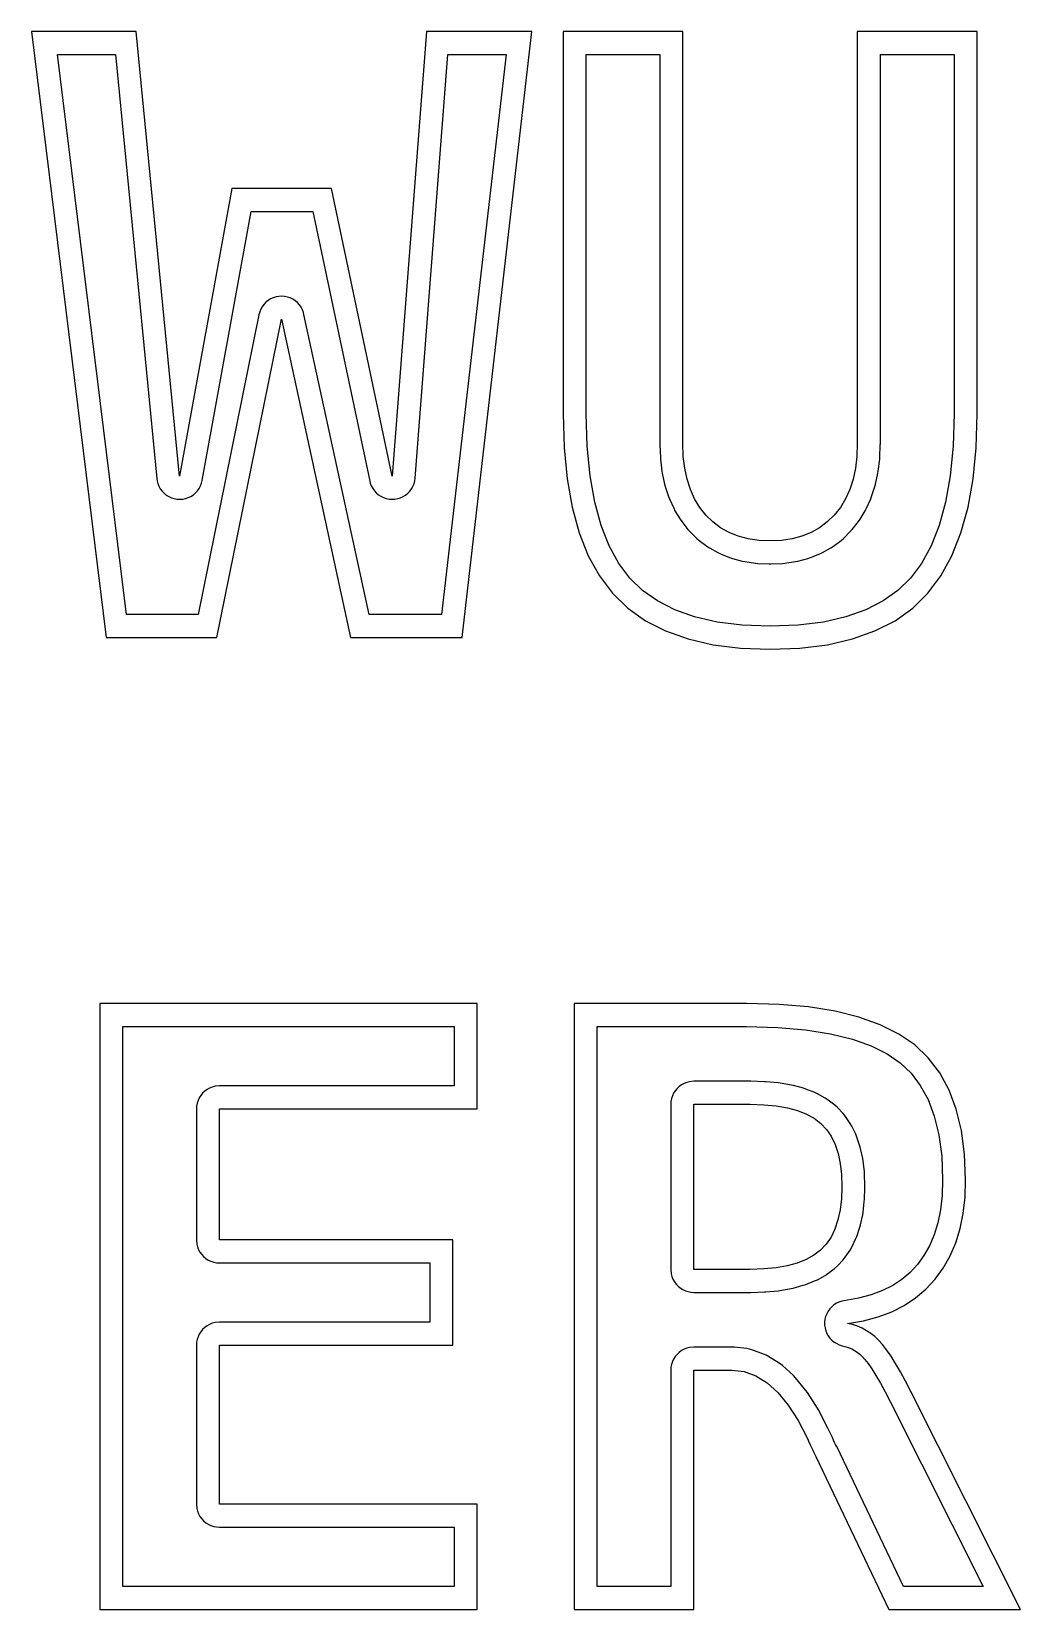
# Model space of a CAD drawing. Header units: metres. Extents: x -26.5 to 25.9, y -16.9 to 17.4.
# Drawn here: x -26.54 to -5.05, y -16.92 to 17.36 of the extents above; entities that cross this region are included whole.
import ezdxf

# ---------------------------------------------------------------- set-up
doc = ezdxf.new("R2010")
doc.units = ezdxf.units.M

msp = doc.modelspace()

# ---------------------------------------------------------------- linework, layer by layer
for p, q in [((-24.2644, 17.3613), (-26.5389, 17.3613)), ((-26.5389, 17.3613), (-24.9168, 4.19907)), ((-23.3212, 7.69919), (-24.2644, 17.3613)), ((-17.9612, 17.3613), (-18.7019, 7.69919)), ((-15.6692, 17.3613), (-17.9612, 17.3613)), ((-17.1855, 4.19907), (-15.6692, 17.3613)), ((-12.3882, 17.3613), (-14.9889, 17.3613)), ((-14.9889, 17.3613), (-14.9889, 9.05548)), ((-12.3882, 8.40302), (-12.3882, 17.3613)), ((-5.99693, 17.3613), (-8.59758, 17.3613)), ((-8.59758, 17.3613), (-8.59758, 8.40302)), ((-5.99693, 9.05548), (-5.99693, 17.3613)), ((-24.4746, 4.69907), (-25.9735, 16.8613)), ((-25.9735, 16.8613), (-24.718, 16.8613)), ((-24.718, 16.8613), (-23.8188, 7.6506)), ((-18.2033, 7.66098), (-17.4981, 16.8613)), ((-16.2301, 16.8613), (-17.6312, 4.69907)), ((-17.4981, 16.8613), (-16.2301, 16.8613)), ((-14.4889, 9.06314), (-14.4889, 16.8613)), ((-14.4889, 16.8613), (-12.8882, 16.8613)), ((-12.8882, 16.8613), (-12.8882, 8.40302)), ((-8.09758, 8.40302), (-8.09758, 16.8613)), ((-8.09758, 16.8613), (-6.49693, 16.8613)), ((-6.49693, 16.8613), (-6.49693, 9.06305)), ((-22.184, 13.9501), (-23.3212, 7.69919)), ((-20.0242, 13.9501), (-22.184, 13.9501)), ((-18.7019, 7.69919), (-20.0242, 13.9501)), ((-22.8292, 7.6097), (-21.7668, 13.4501)), ((-21.7668, 13.4501), (-20.4295, 13.4501)), ((-20.4295, 13.4501), (-19.191, 7.5957)), ((-21.5583, 11.3293), (-21.5821, 11.2712)), ((-21.5275, 11.384), (-21.5583, 11.3293)), ((-21.4899, 11.4343), (-21.5275, 11.384)), ((-21.4464, 11.4796), (-21.4899, 11.4343)), ((-21.3976, 11.519), (-21.4464, 11.4796)), ((-21.3442, 11.5521), (-21.3976, 11.519)), ((-21.2871, 11.5782), (-21.3442, 11.5521)), ((-21.2271, 11.5969), (-21.2871, 11.5782)), ((-21.1653, 11.6079), (-21.2271, 11.5969)), ((-21.1026, 11.6111), (-21.1653, 11.6079)), ((-21.04, 11.6065), (-21.1026, 11.6111)), ((-20.9785, 11.594), (-21.04, 11.6065)), ((-20.919, 11.5739), (-20.9785, 11.594)), ((-20.8625, 11.5465), (-20.919, 11.5739)), ((-20.8098, 11.5122), (-20.8625, 11.5465)), ((-20.7619, 11.4716), (-20.8098, 11.5122)), ((-20.7195, 11.4254), (-20.7619, 11.4716)), ((-20.6832, 11.3742), (-20.7195, 11.4254)), ((-20.6536, 11.3188), (-20.6832, 11.3742)), ((-20.6311, 11.2601), (-20.6536, 11.3188)), ((-21.5984, 11.2105), (-22.919, 4.69907)), ((-22.5102, 4.19907), (-21.1084, 11.1112)), ((-21.5821, 11.2712), (-21.5984, 11.2105)), ((-21.1084, 11.1112), (-19.6098, 4.19907)), ((-20.6198, 11.2171), (-20.6311, 11.2601)), ((-19.2066, 4.69907), (-20.6198, 11.2171)), ((-14.9889, 9.05548), (-14.967, 8.31946)), ((-14.4677, 8.35092), (-14.4889, 9.06314)), ((-6.49693, 9.06305), (-6.51801, 8.35078)), ((-6.01871, 8.31946), (-5.99693, 9.05548)), ((-14.967, 8.31946), (-14.9015, 7.64319)), ((-14.4057, 7.71109), (-14.4677, 8.35092)), ((-12.8882, 8.40302), (-12.8879, 8.38428)), ((-12.8879, 8.38428), (-12.8776, 8.11086)), ((-12.378, 8.12959), (-12.3882, 8.40302)), ((-8.59758, 8.40302), (-8.60783, 8.12959)), ((-8.10818, 8.11086), (-8.09793, 8.38428)), ((-8.09793, 8.38428), (-8.09758, 8.40302)), ((-6.51801, 8.35078), (-6.5798, 7.71085)), ((-6.08401, 7.64319), (-6.01871, 8.31946)), ((-12.8776, 8.11086), (-12.8744, 8.06993)), ((-12.8744, 8.06993), (-12.8437, 7.81398)), ((-12.3472, 7.87364), (-12.378, 8.12959)), ((-8.60783, 8.12959), (-8.63861, 7.87364)), ((-8.14218, 7.81395), (-8.1114, 8.0699)), ((-8.1114, 8.0699), (-8.10818, 8.11086)), ((-23.8188, 7.6506), (-23.8115, 7.6013)), ((-23.8115, 7.6013), (-23.7953, 7.54062)), ((-22.8669, 7.49017), (-22.8443, 7.54875)), ((-22.8443, 7.54875), (-22.8292, 7.6097)), ((-19.191, 7.5957), (-19.1795, 7.55119)), ((-19.1795, 7.55119), (-19.1571, 7.49251)), ((-18.2285, 7.53819), (-18.212, 7.59879)), ((-18.212, 7.59879), (-18.2033, 7.66098)), ((-14.9015, 7.64319), (-14.7922, 7.02666)), ((-14.3039, 7.13683), (-14.4057, 7.71109)), ((-12.8437, 7.81398), (-12.8361, 7.76857)), ((-12.8361, 7.76857), (-12.7848, 7.53006)), ((-12.296, 7.63513), (-12.3472, 7.87364)), ((-12.2242, 7.41408), (-12.296, 7.63513)), ((-8.6899, 7.63513), (-8.76169, 7.41408)), ((-8.63861, 7.87364), (-8.6899, 7.63513)), ((-8.20107, 7.53003), (-8.14978, 7.76854)), ((-8.14978, 7.76854), (-8.14218, 7.81395)), ((-6.5798, 7.71085), (-6.68124, 7.13629)), ((-6.19287, 7.02666), (-6.08401, 7.64319)), ((-23.7953, 7.54062), (-23.7717, 7.48244)), ((-23.7717, 7.48244), (-23.741, 7.42767)), ((-23.741, 7.42767), (-23.7037, 7.3772)), ((-23.7037, 7.3772), (-23.6603, 7.33179)), ((-23.6603, 7.33179), (-23.6116, 7.29218)), ((-23.6116, 7.29218), (-23.5583, 7.25899)), ((-23.5583, 7.25899), (-23.5012, 7.23274)), ((-23.5012, 7.23274), (-23.4413, 7.21385)), ((-23.4413, 7.21385), (-23.3796, 7.20261)), ((-23.3796, 7.20261), (-23.3169, 7.1992)), ((-23.3169, 7.1992), (-23.2542, 7.20369)), ((-23.2542, 7.20369), (-23.1927, 7.21597)), ((-23.1927, 7.21597), (-23.1331, 7.23589)), ((-23.1331, 7.23589), (-23.0765, 7.26311)), ((-23.0765, 7.26311), (-23.0238, 7.29721)), ((-23.0238, 7.29721), (-22.9758, 7.33765)), ((-22.9758, 7.33765), (-22.9332, 7.38379)), ((-22.9332, 7.38379), (-22.8967, 7.43489)), ((-22.8967, 7.43489), (-22.8669, 7.49017)), ((-19.1571, 7.49251), (-19.1276, 7.43707)), ((-19.1276, 7.43707), (-19.0914, 7.38577)), ((-19.0914, 7.38577), (-19.0491, 7.33942)), ((-19.0491, 7.33942), (-19.0013, 7.29874)), ((-19.0013, 7.29874), (-18.9487, 7.26437)), ((-18.9487, 7.26437), (-18.8923, 7.23686)), ((-18.8923, 7.23686), (-18.8328, 7.21664)), ((-18.8328, 7.21664), (-18.7713, 7.20404)), ((-18.7713, 7.20404), (-18.7087, 7.19923)), ((-18.7087, 7.19923), (-18.646, 7.20232)), ((-18.646, 7.20232), (-18.5842, 7.21324)), ((-18.5842, 7.21324), (-18.5242, 7.23183)), ((-18.5242, 7.23183), (-18.467, 7.25778)), ((-18.467, 7.25778), (-18.4135, 7.2907)), ((-18.4135, 7.2907), (-18.3646, 7.33006)), ((-18.3646, 7.33006), (-18.321, 7.37524)), ((-18.321, 7.37524), (-18.2834, 7.42552)), ((-18.2834, 7.42552), (-18.2524, 7.48013)), ((-18.2524, 7.48013), (-18.2285, 7.53819)), ((-12.7848, 7.53006), (-12.7715, 7.48071)), ((-12.7715, 7.48071), (-12.6997, 7.25966)), ((-12.6997, 7.25966), (-12.6796, 7.20766)), ((-12.6796, 7.20766), (-12.5873, 7.00406)), ((-12.1319, 7.21048), (-12.2242, 7.41408)), ((-12.0191, 7.02432), (-12.1319, 7.21048)), ((-8.854, 7.21048), (-8.96683, 7.02432)), ((-8.76169, 7.41408), (-8.854, 7.21048)), ((-8.39862, 7.004), (-8.3063, 7.2076)), ((-8.3063, 7.2076), (-8.28613, 7.25963)), ((-8.28613, 7.25963), (-8.21434, 7.48068)), ((-8.21434, 7.48068), (-8.20107, 7.53003)), ((-14.7922, 7.02666), (-14.6392, 6.46986)), ((-14.1642, 6.62862), (-14.3039, 7.13683)), ((-12.5873, 7.00406), (-12.5595, 6.95139)), ((-12.5595, 6.95139), (-12.4467, 6.76523)), ((-11.8858, 6.85562), (-12.0191, 7.02432)), ((-8.96683, 7.02432), (-9.10016, 6.85562)), ((-8.53923, 6.76517), (-8.42641, 6.95132)), ((-8.42641, 6.95132), (-8.39862, 7.004)), ((-6.68124, 7.13629), (-6.82036, 6.62807)), ((-6.34528, 6.46986), (-6.19287, 7.02666)), ((-13.9891, 6.18608), (-14.1642, 6.62862)), ((-12.4467, 6.76523), (-12.4114, 6.71434)), ((-12.4114, 6.71434), (-12.2781, 6.54564)), ((-12.2781, 6.54564), (-12.2359, 6.4986)), ((-11.7343, 6.70708), (-11.8858, 6.85562)), ((-11.567, 6.58138), (-11.7343, 6.70708)), ((-11.3838, 6.47853), (-11.567, 6.58138)), ((-9.41893, 6.58138), (-9.60207, 6.47853)), ((-9.25163, 6.70708), (-9.41893, 6.58138)), ((-9.10016, 6.85562), (-9.25163, 6.70708)), ((-8.75008, 6.49863), (-8.70789, 6.54559)), ((-8.70789, 6.54559), (-8.57455, 6.71429)), ((-8.57455, 6.71429), (-8.53923, 6.76517)), ((-6.82036, 6.62807), (-6.99484, 6.18546)), ((-14.6392, 6.46986), (-14.4424, 5.97282)), ((-13.781, 5.80768), (-13.9891, 6.18608)), ((-12.2359, 6.4986), (-12.0844, 6.35005)), ((-12.0844, 6.35005), (-12.0346, 6.3073)), ((-12.0346, 6.3073), (-11.8672, 6.18159)), ((-11.8672, 6.18159), (-11.8118, 6.1454)), ((-11.1848, 6.39854), (-11.3838, 6.47853)), ((-10.97, 6.34142), (-11.1848, 6.39854)), ((-10.7393, 6.30714), (-10.97, 6.34142)), ((-10.4929, 6.29572), (-10.7393, 6.30714)), ((-10.2464, 6.30714), (-10.4929, 6.29572)), ((-10.0158, 6.34142), (-10.2464, 6.30714)), ((-9.80101, 6.39854), (-10.0158, 6.34142)), ((-9.60207, 6.47853), (-9.80101, 6.39854)), ((-9.1741, 6.14542), (-9.11858, 6.18164)), ((-9.11858, 6.18164), (-8.95128, 6.30734)), ((-8.95128, 6.30734), (-8.90155, 6.35008)), ((-8.90155, 6.35008), (-8.75008, 6.49863)), ((-6.99484, 6.18546), (-7.20213, 5.80693)), ((-6.54121, 5.97282), (-6.34528, 6.46986)), ((-14.4424, 5.97282), (-14.202, 5.53552)), ((-11.8118, 6.1454), (-11.6286, 6.04256)), ((-11.6286, 6.04256), (-11.5703, 6.0146)), ((-11.5703, 6.0146), (-11.3713, 5.93462)), ((-11.3713, 5.93462), (-11.3133, 5.91534)), ((-11.3133, 5.91534), (-11.0985, 5.85822)), ((-11.0985, 5.85822), (-11.0435, 5.84685)), ((-11.0435, 5.84685), (-10.8128, 5.81258)), ((-10.1729, 5.81258), (-9.94229, 5.84685)), ((-9.94229, 5.84685), (-9.88727, 5.85822)), ((-9.88727, 5.85822), (-9.67249, 5.91534)), ((-9.67249, 5.91534), (-9.61449, 5.93463)), ((-9.61449, 5.93463), (-9.41554, 6.01462)), ((-9.41554, 6.01462), (-9.35724, 6.04257)), ((-9.35724, 6.04257), (-9.1741, 6.14542)), ((-6.78069, 5.53552), (-6.54121, 5.97282)), ((-14.202, 5.53552), (-13.9178, 5.15794)), ((-13.5416, 5.48953), (-13.781, 5.80768)), ((-13.2647, 5.22049), (-13.5416, 5.48953)), ((-10.8128, 5.81258), (-10.7625, 5.80768)), ((-10.7625, 5.80768), (-10.516, 5.79625)), ((-10.516, 5.79625), (-10.4697, 5.79625)), ((-10.4697, 5.79625), (-10.2233, 5.80768)), ((-10.2233, 5.80768), (-10.1729, 5.81258)), ((-7.44054, 5.48886), (-7.71617, 5.22021)), ((-7.20213, 5.80693), (-7.44054, 5.48886)), ((-7.06371, 5.15794), (-6.78069, 5.53552)), ((-13.9178, 5.15794), (-13.5856, 4.83513)), ((-12.9411, 4.99062), (-13.2647, 5.22049)), ((-7.71617, 5.22021), (-8.03912, 4.99054)), ((-7.39491, 4.83513), (-7.06371, 5.15794)), ((-13.5856, 4.83513), (-13.2011, 4.56197)), ((-12.5657, 4.79858), (-12.9411, 4.99062)), ((-8.03912, 4.99054), (-8.41429, 4.79868)), ((-7.77902, 4.56197), (-7.39491, 4.83513)), ((-22.919, 4.69907), (-24.4746, 4.69907)), ((-17.6312, 4.69907), (-19.2066, 4.69907)), ((-13.2011, 4.56197), (-12.7642, 4.33847)), ((-12.1348, 4.64549), (-12.5657, 4.79858)), ((-11.6461, 4.53346), (-12.1348, 4.64549)), ((-11.0986, 4.4648), (-11.6461, 4.53346)), ((-10.4929, 4.44151), (-11.0986, 4.4648)), ((-9.8851, 4.4648), (-10.4929, 4.44151)), ((-9.33566, 4.53351), (-9.8851, 4.4648)), ((-8.84579, 4.64557), (-9.33566, 4.53351)), ((-8.41429, 4.79868), (-8.84579, 4.64557)), ((-8.21602, 4.33847), (-7.77902, 4.56197)), ((-24.9168, 4.19907), (-22.5102, 4.19907)), ((-19.6098, 4.19907), (-17.1855, 4.19907)), ((-12.7642, 4.33847), (-12.2749, 4.16464)), ((-12.2749, 4.16464), (-11.7333, 4.04048)), ((-9.2487, 4.04048), (-8.70592, 4.16464)), ((-8.70592, 4.16464), (-8.21602, 4.33847)), ((-11.7333, 4.04048), (-11.1393, 3.96599)), ((-11.1393, 3.96599), (-10.493, 3.94115)), ((-10.493, 3.94115), (-9.84439, 3.96599)), ((-9.84439, 3.96599), (-9.2487, 4.04048)), ((-16.8594, -3.75652), (-25.0578, -3.75652)), ((-25.0578, -3.75652), (-25.0578, -16.9187)), ((-16.8594, -6.04453), (-16.8594, -3.75652)), ((-10.9954, -3.75652), (-14.7509, -3.75652)), ((-14.7509, -3.75652), (-14.7509, -16.9187)), ((-10.2993, -3.77487), (-10.9954, -3.75652)), ((-9.66158, -3.82993), (-10.2993, -3.77487)), ((-9.08237, -3.92171), (-9.66158, -3.82993)), ((-8.56161, -4.05019), (-9.08237, -3.92171)), ((-8.09935, -4.21536), (-8.56161, -4.05019)), ((-24.5578, -16.4187), (-24.5578, -4.25652)), ((-24.5578, -4.25652), (-17.3594, -4.25652)), ((-17.3594, -4.25652), (-17.3594, -5.54453)), ((-14.2509, -16.4187), (-14.2509, -4.25652)), ((-14.2509, -4.25652), (-11.0023, -4.25652)), ((-11.0023, -4.25652), (-10.3274, -4.27431)), ((-10.3274, -4.27431), (-9.72214, -4.32657)), ((-9.72214, -4.32657), (-9.18159, -4.41222)), ((-9.18159, -4.41222), (-8.70596, -4.52956)), ((-7.69556, -4.41725), (-8.09935, -4.21536)), ((-7.35023, -4.65585), (-7.69556, -4.41725)), ((-8.70596, -4.52956), (-8.29604, -4.67604)), ((-8.29604, -4.67604), (-7.95073, -4.84868)), ((-7.05669, -4.93584), (-7.35023, -4.65585)), ((-7.95073, -4.84868), (-7.66684, -5.04485)), ((-7.66684, -5.04485), (-7.43039, -5.27037)), ((-6.8083, -5.26189), (-7.05669, -4.93584)), ((-12.3047, -5.46915), (-12.3631, -5.49226)), ((-12.2439, -5.45352), (-12.3047, -5.46915)), ((-12.1502, -5.44467), (-12.2439, -5.45352)), ((-10.9248, -5.44467), (-12.1502, -5.44467)), ((-10.9105, -5.44487), (-10.9248, -5.44467)), ((-10.6158, -5.45332), (-10.9105, -5.44487)), ((-10.5833, -5.45532), (-10.6158, -5.45332)), ((-10.3138, -5.48068), (-10.5833, -5.45532)), ((-10.2754, -5.48581), (-10.3138, -5.48068)), ((-7.43039, -5.27037), (-7.22897, -5.53477)), ((-6.60509, -5.63397), (-6.8083, -5.26189)), ((-22.8955, -5.80365), (-22.9222, -5.86046)), ((-22.8618, -5.75063), (-22.8955, -5.80365)), ((-22.8218, -5.70226), (-22.8618, -5.75063)), ((-22.776, -5.65927), (-22.8218, -5.70226)), ((-22.7252, -5.62236), (-22.776, -5.65927)), ((-22.6702, -5.59212), (-22.7252, -5.62236)), ((-22.6118, -5.569), (-22.6702, -5.59212)), ((-22.551, -5.55338), (-22.6118, -5.569)), ((-22.4573, -5.54453), (-22.551, -5.55338)), ((-17.3594, -5.54453), (-22.4573, -5.54453)), ((-12.6345, -5.82033), (-12.6463, -5.882)), ((-12.6151, -5.7606), (-12.6345, -5.82033)), ((-12.5884, -5.7038), (-12.6151, -5.7606)), ((-12.5547, -5.65077), (-12.5884, -5.7038)), ((-12.5147, -5.6024), (-12.5547, -5.65077)), ((-12.4689, -5.55942), (-12.5147, -5.6024)), ((-12.4181, -5.52251), (-12.4689, -5.55942)), ((-12.3631, -5.49226), (-12.4181, -5.52251)), ((-10.0311, -5.52808), (-10.2754, -5.48581)), ((-9.98598, -5.53804), (-10.0311, -5.52808)), ((-9.76686, -5.59721), (-9.98598, -5.53804)), ((-9.71465, -5.61444), (-9.76686, -5.59721)), ((-9.52071, -5.69051), (-9.71465, -5.61444)), ((-9.46196, -5.71808), (-9.52071, -5.69051)), ((-9.29321, -5.81107), (-9.46196, -5.71808)), ((-9.23062, -5.85193), (-9.29321, -5.81107)), ((-7.22897, -5.53477), (-7.06052, -5.84322)), ((-6.44702, -6.05214), (-6.60509, -5.63397)), ((-22.9534, -5.98186), (-22.9573, -6.04453)), ((-22.9573, -6.04453), (-22.9573, -8.88995)), ((-22.9416, -5.92018), (-22.9534, -5.98186)), ((-22.9222, -5.86046), (-22.9416, -5.92018)), ((-22.4573, -8.88995), (-22.4573, -6.04453)), ((-22.4573, -6.04453), (-16.8594, -6.04453)), ((-12.6463, -5.882), (-12.6502, -5.94467)), ((-12.6502, -5.94467), (-12.6502, -9.53059)), ((-12.1502, -9.53059), (-12.1502, -5.94467)), ((-12.1502, -5.94467), (-10.9248, -5.94467)), ((-10.9248, -5.94467), (-10.6302, -5.95312)), ((-10.6302, -5.95312), (-10.3607, -5.97849)), ((-10.3607, -5.97849), (-10.1163, -6.02075)), ((-10.1163, -6.02075), (-9.89722, -6.07993)), ((-9.89722, -6.07993), (-9.70328, -6.15599)), ((-9.70328, -6.15599), (-9.53453, -6.24898)), ((-9.08707, -5.96181), (-9.23062, -5.85193)), ((-9.02655, -6.01651), (-9.08707, -5.96181)), ((-8.90494, -6.14597), (-9.02655, -6.01651)), ((-8.85556, -6.20767), (-8.90494, -6.14597)), ((-7.06052, -5.84322), (-6.92561, -6.2001)), ((-6.33412, -6.51634), (-6.44702, -6.05214)), ((-9.53453, -6.24898), (-9.39098, -6.35886)), ((-9.39098, -6.35886), (-9.26936, -6.48831)), ((-9.26936, -6.48831), (-9.16646, -6.64005)), ((-8.75266, -6.35941), (-8.85556, -6.20767)), ((-8.71637, -6.4223), (-8.75266, -6.35941)), ((-8.63217, -6.59634), (-8.71637, -6.4223)), ((-6.92561, -6.2001), (-6.82626, -6.60861)), ((-9.16646, -6.64005), (-9.08226, -6.81409)), ((-9.08226, -6.81409), (-9.01678, -7.01042)), ((-8.60794, -6.65591), (-8.63217, -6.59634)), ((-8.54247, -6.85225), (-8.60794, -6.65591)), ((-8.52785, -6.90584), (-8.54247, -6.85225)), ((-6.82626, -6.60861), (-6.76505, -7.06973)), ((-6.26639, -7.02661), (-6.33412, -6.51634)), ((-9.01678, -7.01042), (-8.97002, -7.22906)), ((-8.48108, -7.12448), (-8.52785, -6.90584)), ((-8.47337, -7.17119), (-8.48108, -7.12448)), ((-8.4453, -7.41211), (-8.47337, -7.17119)), ((-6.76505, -7.06973), (-6.74417, -7.58412)), ((-6.2438, -7.58293), (-6.26639, -7.02661)), ((-8.97002, -7.22906), (-8.94194, -7.46999)), ((-8.94194, -7.46999), (-8.93259, -7.73322)), ((-8.44226, -7.45222), (-8.4453, -7.41211)), ((-8.43291, -7.71545), (-8.44226, -7.45222)), ((-8.93259, -7.73322), (-8.94203, -7.99654)), ((-8.44235, -8.01447), (-8.43291, -7.75114)), ((-8.43291, -7.75114), (-8.43291, -7.71545)), ((-6.74417, -7.58412), (-6.75627, -7.92212)), ((-6.25729, -7.95956), (-6.2438, -7.58293)), ((-8.94203, -7.99654), (-8.97037, -8.23775)), ((-8.47379, -8.29608), (-8.44545, -8.05487)), ((-8.44545, -8.05487), (-8.44235, -8.01447)), ((-6.75627, -7.92212), (-6.79207, -8.23506)), ((-6.29778, -8.31351), (-6.25729, -7.95956)), ((-9.01759, -8.45685), (-9.08371, -8.65382)), ((-8.97037, -8.23775), (-9.01759, -8.45685)), ((-8.54358, -8.61595), (-8.52882, -8.56219)), ((-8.52882, -8.56219), (-8.4816, -8.34309)), ((-8.4816, -8.34309), (-8.47379, -8.29608)), ((-6.85042, -8.52151), (-6.93013, -8.78197)), ((-6.79207, -8.23506), (-6.85042, -8.52151)), ((-6.36525, -8.64478), (-6.29778, -8.31351)), ((-22.9573, -8.88995), (-22.9485, -8.98364)), ((-17.3883, -8.88995), (-22.4573, -8.88995)), ((-17.3883, -11.1779), (-17.3883, -8.88995)), ((-9.16872, -8.8287), (-9.27261, -8.98148)), ((-9.08371, -8.65382), (-9.16872, -8.8287)), ((-8.71902, -9.04729), (-8.63402, -8.87241)), ((-8.63402, -8.87241), (-8.6097, -8.81293)), ((-8.6097, -8.81293), (-8.54358, -8.61595)), ((-6.93013, -8.78197), (-7.03043, -9.0181)), ((-6.4597, -8.95338), (-6.36525, -8.64478)), ((-22.9485, -8.98364), (-22.9328, -9.04446)), ((-22.9328, -9.04446), (-22.9097, -9.10284)), ((-22.9097, -9.10284), (-22.8795, -9.15787)), ((-22.8795, -9.15787), (-22.8426, -9.20866)), ((-22.8426, -9.20866), (-22.7996, -9.25444)), ((-22.7996, -9.25444), (-22.7512, -9.29446)), ((-9.53995, -9.22314), (-9.70914, -9.31709)), ((-9.39539, -9.11212), (-9.53995, -9.22314)), ((-9.27261, -8.98148), (-9.39539, -9.11212)), ((-8.85916, -9.26265), (-8.75526, -9.10988)), ((-8.75526, -9.10988), (-8.71902, -9.04729)), ((-7.1508, -9.23163), (-7.29144, -9.42451)), ((-7.03043, -9.0181), (-7.1508, -9.23163)), ((-6.72957, -9.50256), (-6.58115, -9.2393)), ((-6.58115, -9.2393), (-6.4597, -8.95338)), ((-22.7512, -9.29446), (-22.6982, -9.32811)), ((-22.6982, -9.32811), (-22.6414, -9.35484)), ((-22.6414, -9.35484), (-22.5816, -9.37425)), ((-22.5816, -9.37425), (-22.52, -9.38602)), ((-22.52, -9.38602), (-22.4573, -9.38995)), ((-22.4573, -9.38995), (-17.8883, -9.38995)), ((-17.8883, -9.38995), (-17.8883, -10.6779)), ((-12.6502, -9.53059), (-12.6414, -9.62428)), ((-10.9248, -9.53059), (-12.1502, -9.53059)), ((-10.6324, -9.52206), (-10.9248, -9.53059)), ((-10.3646, -9.49643), (-10.6324, -9.52206)), ((-10.1215, -9.45374), (-10.3646, -9.49643)), ((-9.90298, -9.39395), (-10.1215, -9.45374)), ((-9.70914, -9.31709), (-9.90298, -9.39395)), ((-9.2354, -9.61969), (-9.09084, -9.50867)), ((-9.09084, -9.50867), (-9.03102, -9.45453)), ((-9.03102, -9.45453), (-8.90825, -9.32388)), ((-8.90825, -9.32388), (-8.85916, -9.26265)), ((-7.45157, -9.59683), (-7.63031, -9.74794)), ((-7.29144, -9.42451), (-7.45157, -9.59683)), ((-6.90498, -9.74315), (-6.72957, -9.50256)), ((-12.6414, -9.62428), (-12.6257, -9.6851)), ((-12.6257, -9.6851), (-12.6026, -9.74348)), ((-12.6026, -9.74348), (-12.5724, -9.79851)), ((-12.5724, -9.79851), (-12.5355, -9.8493)), ((-12.5355, -9.8493), (-12.4925, -9.89508)), ((-12.4925, -9.89508), (-12.4441, -9.9351)), ((-12.4441, -9.9351), (-12.3911, -9.96875)), ((-10.035, -9.9462), (-9.98952, -9.936)), ((-9.98952, -9.936), (-9.77103, -9.87622)), ((-9.77103, -9.87622), (-9.7187, -9.85875)), ((-9.7187, -9.85875), (-9.52486, -9.78189)), ((-9.52486, -9.78189), (-9.4664, -9.75423)), ((-9.4664, -9.75423), (-9.29721, -9.66028)), ((-9.29721, -9.66028), (-9.2354, -9.61969)), ((-7.82947, -9.87914), (-8.05168, -9.99129)), ((-7.63031, -9.74794), (-7.82947, -9.87914)), ((-7.10576, -9.95923), (-6.90498, -9.74315)), ((-12.3911, -9.96875), (-12.3343, -9.99548)), ((-12.3343, -9.99548), (-12.2746, -10.0149)), ((-12.2746, -10.0149), (-12.2129, -10.0267)), ((-12.2129, -10.0267), (-12.1502, -10.0306)), ((-12.1502, -10.0306), (-10.9248, -10.0306)), ((-10.9248, -10.0306), (-10.9103, -10.0304)), ((-10.9103, -10.0304), (-10.6178, -10.0219)), ((-10.6178, -10.0219), (-10.5848, -10.0198)), ((-10.5848, -10.0198), (-10.317, -9.99416)), ((-10.317, -9.99416), (-10.2782, -9.98889)), ((-10.2782, -9.98889), (-10.035, -9.9462)), ((-9.05373, -10.268), (-9.10646, -10.3021)), ((-8.99715, -10.2408), (-9.05373, -10.268)), ((-8.93761, -10.2209), (-8.99715, -10.2408)), ((-8.89305, -10.2112), (-8.93761, -10.2209)), ((-8.57207, -10.1565), (-8.89305, -10.2112)), ((-8.29871, -10.084), (-8.57207, -10.1565)), ((-8.05168, -9.99129), (-8.29871, -10.084)), ((-7.57855, -10.3126), (-7.33029, -10.149)), ((-7.33029, -10.149), (-7.10576, -9.95923)), ((-9.30103, -10.6146), (-9.30836, -10.677)), ((-9.28593, -10.5537), (-9.30103, -10.6146)), ((-9.26332, -10.4951), (-9.28593, -10.5537)), ((-9.23355, -10.4398), (-9.26332, -10.4951)), ((-9.19708, -10.3887), (-9.23355, -10.4398)), ((-9.1545, -10.3426), (-9.19708, -10.3887)), ((-9.10646, -10.3021), (-9.1545, -10.3426)), ((-8.46584, -10.6456), (-8.14633, -10.5609)), ((-8.14633, -10.5609), (-7.85057, -10.4499)), ((-7.85057, -10.4499), (-7.57855, -10.3126)), ((-22.8955, -10.9371), (-22.9222, -10.9939)), ((-22.8618, -10.884), (-22.8955, -10.9371)), ((-22.8218, -10.8357), (-22.8618, -10.884)), ((-22.776, -10.7927), (-22.8218, -10.8357)), ((-22.7252, -10.7558), (-22.776, -10.7927)), ((-22.6702, -10.7255), (-22.7252, -10.7558)), ((-22.6118, -10.7024), (-22.6702, -10.7255)), ((-22.551, -10.6868), (-22.6118, -10.7024)), ((-22.4573, -10.6779), (-22.551, -10.6868)), ((-17.8883, -10.6779), (-22.4573, -10.6779)), ((-9.30836, -10.677), (-9.30782, -10.7398)), ((-9.30782, -10.7398), (-9.29942, -10.802)), ((-9.29942, -10.802), (-9.28328, -10.8627)), ((-9.28328, -10.8627), (-9.25966, -10.9209)), ((-9.25966, -10.9209), (-9.22894, -10.9756)), ((-8.8091, -10.7041), (-8.46584, -10.6456)), ((-8.70033, -10.731), (-8.8091, -10.7041)), ((-8.59572, -10.7664), (-8.70033, -10.731)), ((-8.49524, -10.8102), (-8.59572, -10.7664)), ((-8.39891, -10.8625), (-8.49524, -10.8102)), ((-8.30672, -10.9233), (-8.39891, -10.8625)), ((-8.21867, -10.9925), (-8.30672, -10.9233)), ((-22.9534, -11.1153), (-22.9573, -11.1779)), ((-22.9573, -11.1779), (-22.9573, -14.6307)), ((-22.9416, -11.0536), (-22.9534, -11.1153)), ((-22.9222, -10.9939), (-22.9416, -11.0536)), ((-22.4573, -14.6307), (-22.4573, -11.1779)), ((-22.4573, -11.1779), (-17.3883, -11.1779)), ((-12.4181, -11.2966), (-12.4689, -11.3335)), ((-12.3631, -11.2663), (-12.4181, -11.2966)), ((-12.3047, -11.2432), (-12.3631, -11.2663)), ((-12.2439, -11.2276), (-12.3047, -11.2432)), ((-12.1502, -11.2187), (-12.2439, -11.2276)), ((-11.3216, -11.2187), (-12.1502, -11.2187)), ((-11.2645, -11.222), (-11.3216, -11.2187)), ((-11, -11.2524), (-11.2645, -11.222)), ((-10.9382, -11.2635), (-11, -11.2524)), ((-10.8884, -11.2785), (-10.9382, -11.2635)), ((-10.634, -11.3697), (-10.8884, -11.2785)), ((-9.22894, -10.9756), (-9.1916, -11.0261)), ((-9.1916, -11.0261), (-9.14822, -11.0715)), ((-9.14822, -11.0715), (-9.0995, -11.1111)), ((-9.0995, -11.1111), (-9.0462, -11.1443)), ((-9.0462, -11.1443), (-8.98915, -11.1705)), ((-8.98915, -11.1705), (-8.92928, -11.1894)), ((-8.92928, -11.1894), (-8.84074, -11.2113)), ((-8.84074, -11.2113), (-8.77623, -11.2332)), ((-8.77623, -11.2332), (-8.71478, -11.26)), ((-8.71478, -11.26), (-8.65623, -11.2918)), ((-8.65623, -11.2918), (-8.59932, -11.3293)), ((-8.13478, -11.0702), (-8.21867, -10.9925)), ((-8.05031, -11.1631), (-8.13478, -11.0702)), ((-7.96062, -11.2782), (-8.05031, -11.1631)), ((-7.86572, -11.4155), (-7.96062, -11.2782)), ((-12.6345, -11.5944), (-12.6463, -11.6561)), ((-12.6151, -11.5347), (-12.6345, -11.5944)), ((-12.5884, -11.4779), (-12.6151, -11.5347)), ((-12.5547, -11.4248), (-12.5884, -11.4779)), ((-12.5147, -11.3765), (-12.5547, -11.4248)), ((-12.4689, -11.3335), (-12.5147, -11.3765)), ((-10.5764, -11.3945), (-10.634, -11.3697)), ((-10.5386, -11.4158), (-10.5764, -11.3945)), ((-10.2943, -11.5678), (-10.5386, -11.4158)), ((-10.2222, -11.6222), (-10.2943, -11.5678)), ((-9.98798, -11.835), (-10.2222, -11.6222)), ((-8.59932, -11.3293), (-8.5435, -11.3732)), ((-8.5435, -11.3732), (-8.49028, -11.4224)), ((-8.49028, -11.4224), (-8.43321, -11.4852)), ((-8.43321, -11.4852), (-8.36368, -11.5745)), ((-8.36368, -11.5745), (-8.28334, -11.6907)), ((-7.76561, -11.5749), (-7.86572, -11.4155)), ((-7.66026, -11.7564), (-7.76561, -11.5749)), ((-12.6463, -11.6561), (-12.6502, -11.7187)), ((-12.6502, -11.7187), (-12.6502, -16.4187)), ((-12.1502, -11.7187), (-11.3216, -11.7187)), ((-12.1502, -16.9187), (-12.1502, -11.7187)), ((-11.3216, -11.7187), (-11.0571, -11.7491)), ((-11.0571, -11.7491), (-10.8027, -11.8403)), ((-10.8027, -11.8403), (-10.5584, -11.9923)), ((-10.5584, -11.9923), (-10.3242, -12.2051)), ((-9.93742, -11.8882), (-9.98798, -11.835)), ((-9.71326, -12.1618), (-9.93742, -11.8882)), ((-8.28334, -11.6907), (-8.19363, -11.8335)), ((-8.19363, -11.8335), (-8.09615, -12.0014)), ((-7.54971, -11.96), (-7.66026, -11.7564)), ((-7.43394, -12.1858), (-7.54971, -11.96)), ((-10.3242, -12.2051), (-10.1, -12.4787)), ((-9.67891, -12.2091), (-9.71326, -12.1618)), ((-9.46483, -12.5435), (-9.67891, -12.2091)), ((-8.09615, -12.0014), (-7.99211, -12.1931)), ((-7.99211, -12.1931), (-7.87955, -12.4126)), ((-5.05365, -16.9187), (-7.43394, -12.1858)), ((-10.1, -12.4787), (-9.88593, -12.8131)), ((-9.44164, -12.5837), (-9.46483, -12.5435)), ((-9.23763, -12.9789), (-9.44164, -12.5837)), ((-7.87955, -12.4126), (-5.86478, -16.4187)), ((-9.88593, -12.8131), (-9.68192, -13.2083)), ((-9.22874, -12.997), (-9.23763, -12.9789)), ((-9.19745, -13.0641), (-9.22874, -12.997)), ((-9.68192, -13.2083), (-9.65005, -13.2766)), ((-9.65005, -13.2766), (-9.62, -13.3407)), ((-9.62, -13.3407), (-9.59175, -13.4004)), ((-9.16739, -13.1282), (-9.19745, -13.0641)), ((-9.13977, -13.1866), (-9.16739, -13.1282)), ((-9.11496, -13.2385), (-9.13977, -13.1866)), ((-9.09032, -13.2896), (-9.11496, -13.2385)), ((-9.06854, -13.3342), (-9.09032, -13.2896)), ((-9.04875, -13.3741), (-9.06854, -13.3342)), ((-9.59175, -13.4004), (-9.56531, -13.4558)), ((-9.56531, -13.4558), (-9.54066, -13.5069)), ((-9.54066, -13.5069), (-9.51782, -13.5536)), ((-9.51782, -13.5536), (-9.4968, -13.5961)), ((-9.4968, -13.5961), (-7.90988, -16.9187)), ((-9.04561, -13.3806), (-9.04875, -13.3741)), ((-7.59457, -16.4187), (-9.04561, -13.3806)), ((-22.9573, -14.6307), (-22.9485, -14.7244)), ((-22.9485, -14.7244), (-22.9328, -14.7852)), ((-16.8594, -14.6307), (-22.4573, -14.6307)), ((-16.8594, -16.9187), (-16.8594, -14.6307)), ((-22.9328, -14.7852), (-22.9097, -14.8436)), ((-22.9097, -14.8436), (-22.8795, -14.8987)), ((-22.8795, -14.8987), (-22.8426, -14.9494)), ((-22.8426, -14.9494), (-22.7996, -14.9952)), ((-22.7996, -14.9952), (-22.7512, -15.0352)), ((-22.7512, -15.0352), (-22.6982, -15.0689)), ((-22.6982, -15.0689), (-22.6414, -15.0956)), ((-22.6414, -15.0956), (-22.5816, -15.115)), ((-22.5816, -15.115), (-22.52, -15.1268)), ((-22.52, -15.1268), (-22.4573, -15.1307)), ((-22.4573, -15.1307), (-17.3594, -15.1307)), ((-17.3594, -15.1307), (-17.3594, -16.4187)), ((-17.3594, -16.4187), (-24.5578, -16.4187)), ((-12.6502, -16.4187), (-14.2509, -16.4187)), ((-5.86478, -16.4187), (-7.59457, -16.4187)), ((-25.0578, -16.9187), (-16.8594, -16.9187)), ((-14.7509, -16.9187), (-12.1502, -16.9187)), ((-7.90988, -16.9187), (-5.05365, -16.9187))]:
    msp.add_line(p, q)

doc.saveas('drawing.dxf')
